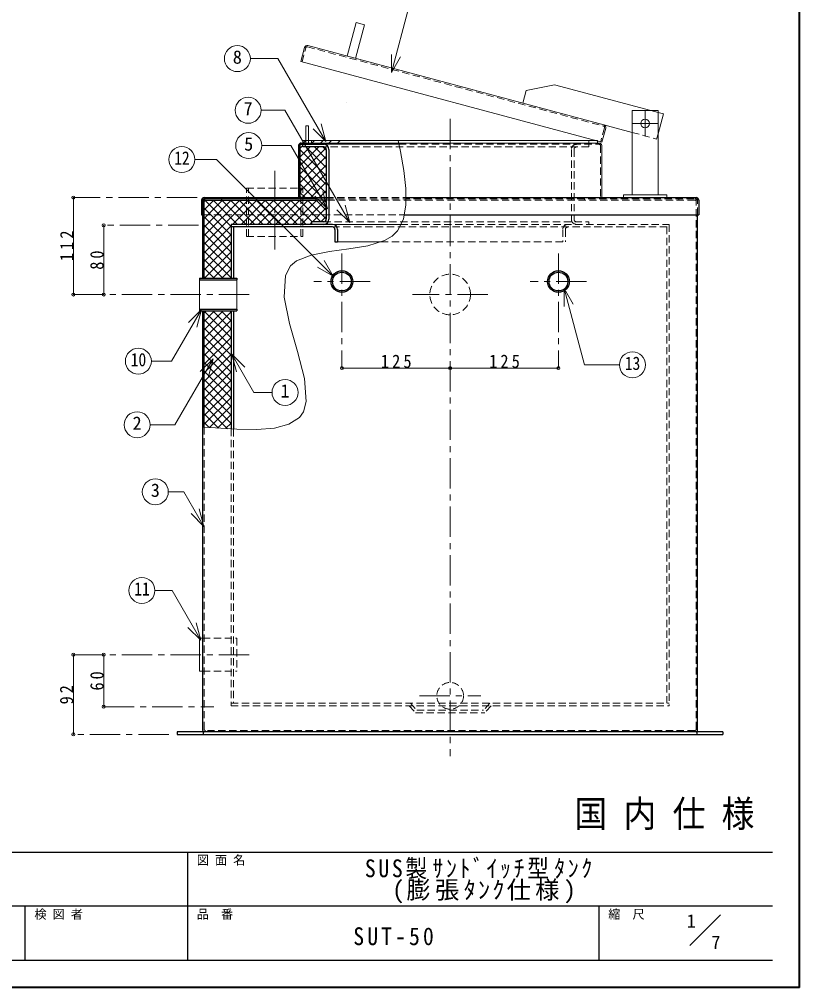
# Model space of a CAD drawing. Units: millimetres at full size, sheet at 1:7. Extents: x -1486 to 1349, y -951 to 1016.
# Drawn here: x 448 to 1349, y -951 to 168 of the extents above; entities that cross this region are included whole.
import ezdxf
from ezdxf.enums import TextEntityAlignment as Align

# ---------------------------------------------------------------- set-up
doc = ezdxf.new("R2010")
doc.units = ezdxf.units.MM
doc.header["$LTSCALE"] = 7
doc.header["$PDMODE"] = 32
doc.header["$PDSIZE"] = 3.5
doc.linetypes.add('CHAIN1', pattern=[8, 5, -1, 1, -1])
doc.linetypes.add('DASHED1', pattern=[1.8, 1.2, -0.6])
doc.layers.add('0-0', color=7, linetype='Continuous', lineweight=18)
doc.styles.add('ＭＳ ゴシック', font='')
doc.styles.get('ＭＳ ゴシック').set_extended_font_data('MS Gothic')

msp = doc.modelspace()

# ---------------------------------------------------------------- linework, layer by layer
at = {"layer": '0-0', "color": 1, "lineweight": 40}
for q in [(1349.039, 1016.339), (-1485.961, -950.661)]:
    msp.add_line((1349.039, -950.661), q, dxfattribs=at)
at = {"layer": '0-0', "color": 4, "lineweight": 9}
for p, q in [((836.874, 163.856), (826.521, 125.219)), ((1033.248, 85.356), (1029.366, 70.867)), ((825.45, 71.839), (825.539, 71.929)), ((1185.539, 60.079), (1191.678, 58.434)), ((1191.678, 58.434), (1185.539, 35.522)), ((1123.06, 45.762), (1155.539, 37.059)), ((775.952, 24.839), (778.952, 27.839)), ((785.539, 27.839), (1112.674, 27.839)), ((785.852, 24.839), (788.852, 27.839)), ((795.751, 24.839), (798.751, 27.839)), ((805.651, 24.839), (808.651, 27.839)), ((815.55, 24.839), (818.55, 27.839)), ((1115.539, 27.072), (1115.539, 24.839)), ((772.039, 18.429), (775.539, 21.929)), ((772.039, -1.37), (793.749, 20.339)), ((772.039, 8.529), (783.849, 20.339)), ((772.039, -11.27), (802.141, 18.832)), ((772.039, 17.275), (802.539, -13.225)), ((778.874, 20.339), (802.539, -3.325)), ((788.774, 20.339), (802.539, 6.574)), ((798.673, 20.339), (802.539, 16.474)), ((772.039, -21.169), (802.539, 9.331)), ((772.039, 7.376), (802.539, -23.124)), ((772.039, -31.069), (802.539, -0.569)), ((772.039, -2.524), (802.539, -33.024)), ((774.847, -38.161), (802.539, -10.468)), ((772.039, -12.423), (797.776, -38.161)), ((772.039, -22.323), (787.877, -38.161)), ((784.746, -38.161), (802.539, -20.368)), ((772.039, -32.222), (777.977, -38.161)), ((794.646, -38.161), (802.539, -30.267)), ((510.539, -38.161), (510.539, -150.161)), ((661.539, -92.071), (712.45, -41.161)), ((661.539, -82.172), (702.55, -41.161)), ((661.539, -72.273), (692.651, -41.161)), ((661.539, -62.373), (682.751, -41.161)), ((661.539, -52.474), (672.852, -41.161)), ((661.542, -42.571), (662.95, -41.163)), ((662.351, -41.328), (692.539, -71.516)), ((672.083, -41.161), (700.083, -69.161)), ((681.982, -41.161), (709.982, -69.161)), ((691.882, -41.161), (719.882, -69.161)), ((694.349, -69.161), (722.349, -41.161)), ((701.781, -41.161), (729.781, -69.161)), ((704.249, -69.161), (732.249, -41.161)), ((711.681, -41.161), (739.681, -69.161)), ((714.148, -69.161), (742.148, -41.161)), ((721.58, -41.161), (749.58, -69.161)), ((724.048, -69.161), (752.048, -41.161)), ((731.48, -41.161), (759.48, -69.161)), ((733.947, -69.161), (761.947, -41.161)), ((741.379, -41.161), (769.379, -69.161)), ((743.847, -69.161), (771.847, -41.161)), ((751.279, -41.161), (779.279, -69.161)), ((753.746, -69.161), (781.746, -41.161)), ((761.178, -41.161), (786.178, -66.161)), ((763.646, -69.161), (791.646, -41.161)), ((771.078, -41.161), (796.078, -66.161)), ((773.545, -69.161), (801.545, -41.161)), ((780.977, -41.161), (802.539, -62.722)), ((790.877, -41.161), (802.539, -52.823)), ((800.776, -41.161), (802.539, -42.923)), ((661.539, -50.416), (692.539, -81.416)), ((786.445, -66.161), (802.539, -50.066)), ((661.539, -60.315), (692.539, -91.315)), ((783.445, -69.161), (785.539, -67.066)), ((796.344, -66.161), (802.539, -59.966)), ((545.539, -70.161), (545.539, -150.161)), ((661.539, -70.215), (692.539, -101.215)), ((661.539, -101.971), (692.539, -70.971)), ((661.539, -80.114), (692.539, -111.114)), ((661.539, -111.87), (692.539, -80.87)), ((661.539, -90.014), (692.539, -121.014)), ((661.539, -121.77), (692.539, -90.77)), ((661.539, -99.913), (692.539, -130.913)), ((661.539, -109.813), (682.887, -131.161)), ((662.048, -131.161), (692.539, -100.669)), ((671.947, -131.161), (692.539, -110.569)), ((661.539, -119.712), (672.987, -131.161)), ((681.847, -131.161), (692.539, -120.468)), ((661.539, -129.612), (663.088, -131.161)), ((691.746, -131.161), (692.539, -130.368)), ((661.539, -191.066), (683.445, -169.161)), ((661.539, -181.167), (673.545, -169.161)), ((661.539, -171.267), (663.646, -169.161)), ((661.539, -169.21), (692.539, -200.21)), ((661.539, -200.966), (692.539, -169.966)), ((671.389, -169.161), (692.539, -190.31)), ((681.289, -169.161), (692.539, -180.411)), ((691.188, -169.161), (692.539, -170.511)), ((661.539, -179.109), (692.539, -210.109)), ((661.539, -210.865), (692.539, -179.865)), ((661.539, -189.009), (692.539, -220.009)), ((661.539, -220.765), (692.539, -189.765)), ((661.539, -198.908), (692.539, -229.908)), ((661.539, -230.664), (692.539, -199.664)), ((661.539, -208.808), (692.539, -239.808)), ((661.539, -240.564), (692.539, -209.564)), ((661.539, -218.707), (692.539, -249.707)), ((661.539, -250.463), (692.539, -219.463)), ((661.539, -228.607), (692.539, -259.607)), ((661.539, -260.363), (692.539, -229.363)), ((661.539, -238.506), (692.539, -269.506)), ((661.539, -270.262), (692.539, -239.262)), ((661.539, -248.406), (692.539, -279.406)), ((661.539, -280.162), (692.539, -249.162)), ((661.539, -258.305), (692.539, -289.305)), ((661.539, -290.061), (692.539, -259.061)), ((661.539, -268.205), (692.539, -299.205)), ((661.539, -299.961), (692.539, -268.961)), ((661.539, -278.104), (688.599, -305.165)), ((667.64, -303.76), (692.539, -278.86)), ((661.539, -288.004), (678.049, -304.513)), ((676.859, -304.44), (692.539, -288.76)), ((661.539, -297.903), (667.375, -303.739)), ((686.183, -305.015), (692.539, -298.659)), ((510.539, -566.161), (510.539, -658.161)), ((545.539, -566.161), (545.539, -626.161))]:
    msp.add_line(p, q, dxfattribs=at)
at = {"layer": '0-0'}
for p, q in [((777.448, 135.262), (773.049, 118.842)), ((781.123, 137.384), (1123.06, 45.762)), ((877.71, 106.214), (877.71, 127.214)), ((877.71, 106.214), (888.21, 124.4)), ((714.849, 122.301), (746.754, 122.301)), ((802.051, 26.524), (746.754, 122.301)), ((773.049, 118.842), (1120.782, 25.667)), ((727.258, 62.637), (754.69, 62.637)), ((829.58, -67.076), (754.69, 62.637)), ((1155.539, 62.339), (1155.539, -35.161)), ((779.039, 44.839), (779.039, 27.839)), ((802.051, 26.524), (796.616, 46.809)), ((802.051, 26.524), (787.202, 41.373)), ((1125.182, 42.088), (1120.782, 25.667)), ((785.539, 27.839), (785.539, 24.839)), ((790.539, 24.839), (1117.539, 24.839)), ((799.539, 23.339), (886.533, 23.339)), ((727.957, 21.873), (761.751, 21.873)), ((803.974, -51.26), (761.751, 21.873)), ((1120.539, 21.839), (1120.539, -38.161)), ((650.731, 5.721), (675.785, 5.721)), ((810.517, -129.012), (675.785, 5.721)), ((803.974, -51.26), (798.539, -30.976)), ((803.974, -51.26), (789.125, -36.411)), ((790.539, -38.161), (802.539, -38.161)), ((802.539, -39.661), (790.539, -39.661)), ((790.539, -41.161), (802.539, -41.161)), ((1145.539, -35.161), (1145.539, -38.161)), ((829.58, -67.076), (814.731, -52.227)), ((829.58, -67.076), (824.145, -46.791)), ((888.378, -69.161), (809.539, -69.161)), ((815.539, -89.161), (865.662, -89.161)), ((810.517, -129.012), (800.017, -110.825)), ((810.517, -129.012), (792.331, -118.512)), ((656.289, -167.161), (656.289, -133.161)), ((699.289, -167.161), (699.289, -133.161)), ((1077.158, -143.114), (1077.158, -164.114)), ((1077.158, -143.114), (1087.658, -161.3)), ((1077.158, -143.114), (1100.803, -231.359)), ((658.363, -167.555), (643.514, -182.405)), ((658.363, -167.555), (652.928, -187.84)), ((693.601, -219.152), (699.036, -239.436)), ((693.601, -219.152), (708.45, -234.001)), ((693.601, -219.152), (719.053, -263.235)), ((671.782, -224.371), (627.813, -300.527)), ((671.782, -224.371), (656.932, -239.22)), ((671.782, -224.371), (666.346, -244.656)), ((1140.976, -231.359), (1100.803, -231.359)), ((719.053, -263.235), (739.917, -263.235)), ((599.136, -300.527), (627.813, -300.527)), ((620.114, -377.961), (638.113, -377.961)), ((661.244, -418.025), (638.113, -377.961)), ((661.244, -418.025), (655.809, -397.741)), ((661.244, -418.025), (646.395, -403.176)), ((624.396, -491.934), (604.633, -491.934)), ((657.624, -549.486), (624.396, -491.934)), ((657.624, -549.486), (642.774, -534.637)), ((657.624, -549.486), (652.188, -529.202)), ((656.289, -547.161), (656.289, -585.161)), ((656.289, -547.161), (660.039, -547.161)), ((656.289, -585.161), (660.039, -585.161)), ((1222.184, -902.016), (1257.539, -866.661))]:
    msp.add_line(p, q, dxfattribs=at)
at = {"layer": '0-0', "color": 4, "linetype": 'DASHED1', "lineweight": 9}
for p, q in [((774.497, 118.454), (778.897, 134.874)), ((780.734, 135.935), (1122.672, 44.313)), ((1185.539, 60.079), (1177.104, 62.339)), ((1123.733, 42.476), (1119.333, 26.055)), ((1155.539, 37.059), (1183.914, 29.456)), ((1185.539, 35.522), (1183.914, 29.456)), ((779.039, 27.839), (779.039, 24.839)), ((782.039, 27.839), (782.039, 24.839)), ((886.533, 23.339), (1117.539, 23.339)), ((1100.539, 24.839), (1100.539, 23.339)), ((1105.539, 27.839), (1105.539, 24.839)), ((1105.539, 23.339), (1105.539, 20.339)), ((1112.674, 27.839), (1115.539, 27.839)), ((1115.539, 27.072), (1115.539, 27.839)), ((1105.539, 20.339), (799.539, 20.339)), ((1085.539, 17.339), (1085.539, -63.161)), ((1088.539, 17.339), (1088.539, -63.161)), ((1119.039, 21.839), (1119.039, -38.161)), ((712.789, -83.161), (712.789, -27.161)), ((773.289, -83.161), (773.289, -27.161)), ((775.539, -83.161), (775.539, -27.161)), ((799.539, -66.161), (1105.539, -66.161)), ((1105.539, -66.161), (1105.539, -69.161)), ((1075.539, -75.161), (1075.539, -89.161)), ((1078.539, -75.161), (1078.539, -89.161)), ((710.539, -83.161), (775.539, -83.161)), ((865.662, -89.161), (1078.539, -89.161)), ((660.039, -585.161), (699.289, -585.161)), ((898.295, -625.161), (905.643, -633.161)), ((991.466, -622.161), (984.117, -630.161)), ((992.784, -625.161), (985.435, -633.161)), ((905.643, -633.161), (985.435, -633.161))]:
    msp.add_line(p, q, dxfattribs=at)
at = {"layer": '0-0', "color": 4, "linetype": 'CHAIN1', "lineweight": 9}
for p, q in [((1170.539, 62.339), (1170.539, 32.339)), ((945.539, 52.839), (945.539, -683.161)), ((1155.539, 47.339), (1185.539, 47.339)), ((743.039, -7.161), (743.039, -103.161)), ((653.539, -38.161), (510.539, -38.161)), ((655.039, -70.161), (545.539, -70.161)), ((820.539, -102.661), (820.539, -235.161)), ((1070.539, -102.661), (1070.539, -235.161)), ((853.039, -135.161), (788.039, -135.161)), ((1103.039, -135.161), (1038.039, -135.161)), ((510.539, -150.161), (719.289, -150.161)), ((989.039, -150.161), (902.039, -150.161)), ((510.539, -566.161), (719.289, -566.161)), ((910.039, -613.661), (981.039, -613.661)), ((545.539, -626.161), (672.539, -626.161)), ((620.539, -658.161), (510.539, -658.161))]:
    msp.add_line(p, q, dxfattribs=at)
at = {"layer": '0-0', "color": 5, "lineweight": 25}
for p, q in [((773.539, 24.839), (790.539, 24.839)), ((773.539, 23.339), (799.539, 23.339)), ((775.539, 20.339), (775.539, 23.339)), ((790.539, 24.839), (790.539, 23.339)), ((770.539, 21.839), (770.539, -38.161)), ((772.039, 21.839), (772.039, -38.161)), ((799.539, 20.339), (775.539, 20.339)), ((802.539, 17.339), (802.539, -63.161)), ((805.539, 17.339), (805.539, -63.161)), ((658.539, -41.161), (658.539, -58.161)), ((660.039, -131.161), (660.039, -41.161)), ((661.539, -38.161), (790.539, -38.161)), ((790.539, -39.661), (661.539, -39.661)), ((661.539, -131.161), (661.539, -42.661)), ((663.039, -41.161), (790.539, -41.161)), ((681.539, -39.661), (681.539, -41.161)), ((790.539, -38.161), (790.539, -41.161)), ((894.396, -38.161), (1229.539, -38.161)), ((1232.539, -41.161), (1232.539, -58.161)), ((658.539, -58.161), (660.039, -58.161)), ((892.386, -58.161), (1232.539, -58.161)), ((1231.039, -653.661), (1231.039, -58.161)), ((692.539, -69.161), (692.539, -131.161)), ((809.539, -69.161), (692.539, -69.161)), ((809.539, -72.161), (692.539, -72.161)), ((695.539, -72.161), (695.539, -131.161)), ((812.539, -75.161), (812.539, -89.161)), ((815.539, -75.161), (815.539, -89.161)), ((812.539, -89.161), (815.539, -89.161)), ((656.289, -131.161), (699.289, -131.161)), ((656.289, -131.161), (656.289, -133.161)), ((656.289, -133.161), (699.289, -133.161)), ((699.289, -131.161), (699.289, -133.161)), ((656.289, -167.161), (699.289, -167.161)), ((656.289, -167.161), (656.289, -169.161)), ((699.289, -167.161), (699.289, -169.161)), ((656.289, -169.161), (699.289, -169.161)), ((660.039, -653.661), (660.039, -169.161)), ((661.539, -303.286), (661.539, -169.161)), ((692.539, -169.161), (692.539, -305.408)), ((695.539, -169.161), (695.539, -305.593)), ((660.539, -655.161), (660.539, -658.161)), ((1230.539, -655.161), (1230.539, -658.161)), ((1260.539, -655.161), (1260.539, -658.161))]:
    msp.add_line(p, q, dxfattribs=at)
at = {"layer": '0-0', "linetype": 'DASHED1'}
for p, q in [((802.539, -38.161), (894.396, -38.161)), ((802.539, -39.661), (1229.539, -39.661)), ((1228.039, -41.161), (802.539, -41.161)), ((1100.539, -38.161), (1100.539, -41.161)), ((1209.539, -39.661), (1209.539, -41.161)), ((1229.539, -652.161), (1229.539, -42.661)), ((1231.039, -58.161), (1231.039, -41.161)), ((660.039, -58.161), (892.386, -58.161)), ((792.773, -72.161), (792.958, -72.161)), ((809.539, -72.161), (1198.539, -72.161)), ((888.378, -69.161), (1198.539, -69.161)), ((1195.539, -72.161), (1195.539, -622.161)), ((1198.539, -69.161), (1198.539, -625.161)), ((661.539, -652.161), (661.539, -303.286)), ((692.539, -305.408), (692.539, -625.161)), ((695.539, -305.593), (695.539, -622.161)), ((692.539, -622.161), (1198.539, -622.161)), ((692.539, -625.161), (1198.539, -625.161)), ((1228.039, -653.661), (663.039, -653.661)), ((681.539, -653.661), (681.539, -655.161)), ((1211.039, -655.161), (1211.039, -653.661))]:
    msp.add_line(p, q, dxfattribs=at)
at = {"layer": '0-0', "color": 6, "lineweight": 25}
for p, q in [((-1454.461, -794.161), (1317.539, -794.161)), ((642.539, -919.161), (642.539, -794.161)), ((1317.539, -856.661), (-107.461, -856.661)), ((455.039, -919.161), (455.039, -856.661)), ((1117.539, -919.161), (1117.539, -856.661)), ((1317.539, -919.161), (-1454.461, -919.161))]:
    msp.add_line(p, q, dxfattribs=at)
at = {"layer": '0-0'}
for points in [[(877.71, 106.214), (898.388, 183.384), (923.532, 183.384)], [(1155.539, 62.339), (1185.539, 62.339), (1185.539, -35.161)], [(779.039, 44.839), (782.039, 44.839), (782.039, 27.839)], [(885.668, 27.839), (888.14, 14.986), (891.909, -6.793), (894.307, -27.507), (894.465, -46.484), (891.516, -63.051), (884.59, -76.535), (878.41, -82.676), (869.609, -87.914), (850.59, -93.922), (828.668, -97.568), (806.124, -100.553), (785.242, -104.578), (768.303, -111.343), (761.185, -117.193), (755.275, -128.12), (753.999, -153.315), (760.202, -183.741), (769.461, -216.127), (777.356, -247.202), (779.463, -273.693), (776.291, -285.67), (771.688, -292.16), (759.447, -300.063), (742.619, -304.464), (722.205, -306.128), (699.207, -305.819), (674.626, -304.302), (660.039, -303.17)], [(785.539, 27.839), (775.539, 27.839), (775.539, 24.839)], [(1145.539, -35.161), (1195.539, -35.161), (1195.539, -38.161)], [(658.363, -167.555), (623.955, -227.152), (600.529, -227.152)]]:
    msp.add_lwpolyline(points, dxfattribs=at)
at = {"layer": '0-0', "color": 4, "lineweight": 9}
for points in [[(836.874, 163.856), (846.533, 161.268), (836.18, 122.631)], [(1033.248, 85.356), (1066.108, 92.081), (1177.104, 62.339)], [(820.539, -235.161), (945.539, -235.161), (1070.539, -235.161)]]:
    msp.add_lwpolyline(points, dxfattribs=at)
at = {"layer": '0-0', "color": 4, "linetype": 'DASHED1', "lineweight": 9}
for points in [[(710.539, -83.161), (710.539, -27.161), (775.539, -27.161)], [(660.039, -547.161), (699.289, -547.161), (699.289, -585.161)], [(899.613, -622.161), (906.961, -630.161), (984.117, -630.161)]]:
    msp.add_lwpolyline(points, dxfattribs=at)
at = {"layer": '0-0', "color": 5, "lineweight": 25}
for points in [[(799.539, -66.161), (785.539, -66.161), (785.539, -69.161)], [(1260.539, -655.161), (630.539, -655.161), (630.539, -658.161), (1260.539, -658.161)]]:
    msp.add_lwpolyline(points, dxfattribs=at)
at = {"layer": '0-0'}
for centre, radius in [((699.849, 122.301), 15), ((712.258, 62.637), 15), ((1170.539, 47.339), 5), ((712.957, 21.873), 15), ((635.731, 5.721), 15), ((585.529, -227.152), 15), ((1155.976, -231.359), 15), ((754.917, -263.235), 15), ((584.136, -300.527), 15), ((605.114, -377.961), 15), ((589.633, -491.934), 15)]:
    msp.add_circle(centre, radius, dxfattribs=at)
at = {"layer": '0-0', "color": 5, "lineweight": 25}
for centre, radius in [((820.539, -135.161), 12.5), ((1070.539, -135.161), 12.5), ((820.539, -135.161), 10.85), ((1070.539, -135.161), 10.85)]:
    msp.add_circle(centre, radius, dxfattribs=at)
at = {"layer": '0-0', "color": 4, "linetype": 'DASHED1', "lineweight": 9}
for centre, radius in [((945.539, -150.161), 23.5), ((945.539, -613.661), 15.5)]:
    msp.add_circle(centre, radius, dxfattribs=at)
at = {"layer": '0-0'}
for centre, start, end in [((780.346, 134.486), 75, 165), ((1122.284, 42.864), 345, 75), ((1117.539, 21.839), 0, 90)]:
    msp.add_arc(centre, 3, start, end, dxfattribs=at)
at = {"layer": '0-0', "color": 4, "linetype": 'DASHED1', "lineweight": 9}
for centre, radius, start, end in [((780.346, 134.486), 1.5, 75, 165), ((1122.284, 42.864), 1.5, 345, 75), ((1091.539, 17.339), 6, 90, 180), ((1117.539, 21.839), 1.5, 0, 90), ((1091.539, 17.339), 3, 90, 180), ((1091.539, -63.161), 6, 180, 270), ((1091.539, -63.161), 3, 180, 270), ((1081.539, -75.161), 6, 90, 180), ((1081.539, -75.161), 3, 90, 180)]:
    msp.add_arc(centre, radius, start, end, dxfattribs=at)
at = {"layer": '0-0', "color": 5, "lineweight": 25}
for centre, radius, start, end in [((773.539, 21.839), 3, 90, 180), ((773.539, 21.839), 1.5, 90, 180), ((799.539, 17.339), 6, 0, 90), ((799.539, 17.339), 3, 0, 90), ((661.539, -41.161), 3, 90, 180), ((661.539, -41.161), 1.5, 90, 180), ((663.039, -42.661), 3, 90, 180), ((663.039, -42.661), 1.5, 90, 180), ((1229.539, -41.161), 3, 0, 90), ((799.539, -63.161), 6, 270, 0), ((799.539, -63.161), 3, 270, 0), ((809.539, -75.161), 6, 0, 90), ((809.539, -75.161), 3, 0, 90), ((661.539, -653.661), 1.5, 180, 270), ((1229.539, -653.661), 1.5, 270, 0)]:
    msp.add_arc(centre, radius, start, end, dxfattribs=at)
at = {"layer": '0-0', "linetype": 'DASHED1'}
for centre, radius, start, end in [((1228.039, -42.661), 3, 0, 90), ((1228.039, -42.661), 1.5, 0, 90), ((1229.539, -41.161), 1.5, 0, 90), ((663.039, -652.161), 1.5, 180, 270), ((1228.039, -652.161), 1.5, 270, 0)]:
    msp.add_arc(centre, radius, start, end, dxfattribs=at)
at = {"layer": '0-0', "color": 4}
for p in [(510.539, -38.161), (545.539, -70.161), (510.539, -150.161), (545.539, -150.161), (820.539, -235.161), (945.539, -235.161), (1070.539, -235.161), (510.539, -566.161), (545.539, -566.161), (545.539, -626.161), (510.539, -658.161)]:
    msp.add_point(p, dxfattribs=at)

# ---------------------------------------------------------------- texts
at = {"layer": '0-0', "style": 'ＭＳ ゴシック'}
for s, height, p in [('8', 15.4, (694.599, 111.801)), ('7', 15.4, (707.008, 52.137)), ('5', 15.4, (707.707, 11.373)), ('1', 15.4, (749.667, -273.735)), ('2', 15.4, (578.886, -311.027)), ('3', 15.4, (599.864, -388.461)), ('図 面 名', 10.26, (653.039, -811.661)), ('検 図 者', 10.26, (465.539, -874.161)), ('品\u3000番', 10.26, (653.039, -874.161)), ('縮\u3000尺', 10.26, (1128.039, -874.161)), ('1', 15.4, (1218.628, -885.927)), ('7', 15.4, (1247.132, -910.693))]:
    msp.add_text(s, height=height, dxfattribs=at).set_placement(p, align=Align.BOTTOM_LEFT)
for s, height, width, p in [('12', 15.4, 0.85, (626.981, -4.779)), ('10', 15.4, 0.85, (576.779, -237.652)), ('13', 15.4, 0.85, (1147.226, -241.859)), ('11', 15.4, 0.85, (580.883, -502.434)), ('国 内 仕 様', 30.79, 0.9, (1089.053, -774.42))]:
    msp.add_text(s, height=height, dxfattribs=dict(at, width=width)).set_placement(p, align=Align.BOTTOM_LEFT)
at = {"layer": '0-0', "char_height": 15.4, "attachment_point": 7, "rotation": 90, "style": 'ＭＳ ゴシック'}
for s, insert in [('\\T1.38;\\W0.9;112', (510.539, -111.661)), ('\\T1.36;\\W0.9;80', (545.539, -121.536)), ('\\T1.36;\\W0.9;60', (545.539, -607.536)), ('\\T1.36;\\W0.9;92', (510.539, -623.536))]:
    msp.add_mtext(s, dxfattribs=dict(at, insert=insert))
at = {"layer": '0-0', "attachment_point": 7, "style": 'ＭＳ ゴシック'}
for s, insert, char_height in [('\\T1.38;\\W0.9;125', (865.539, -235.161), 15.4), ('\\T1.38;\\W0.9;125', (990.539, -235.161), 15.4), ('\\T1.24;\\W0.9;SUS製ｻﾝﾄﾞｲｯﾁ型ﾀﾝｸ', (847.039, -825.411), 20.53), ('\\T1.18;(膨張ﾀﾝｸ仕様)', (878.539, -853.411), 20.53), ('\\T1.28;\\W0.9;SUT-50', (833.664, -901.911), 20.53)]:
    msp.add_mtext(s, dxfattribs=dict(at, insert=insert, char_height=char_height))

doc.saveas('drawing.dxf')
